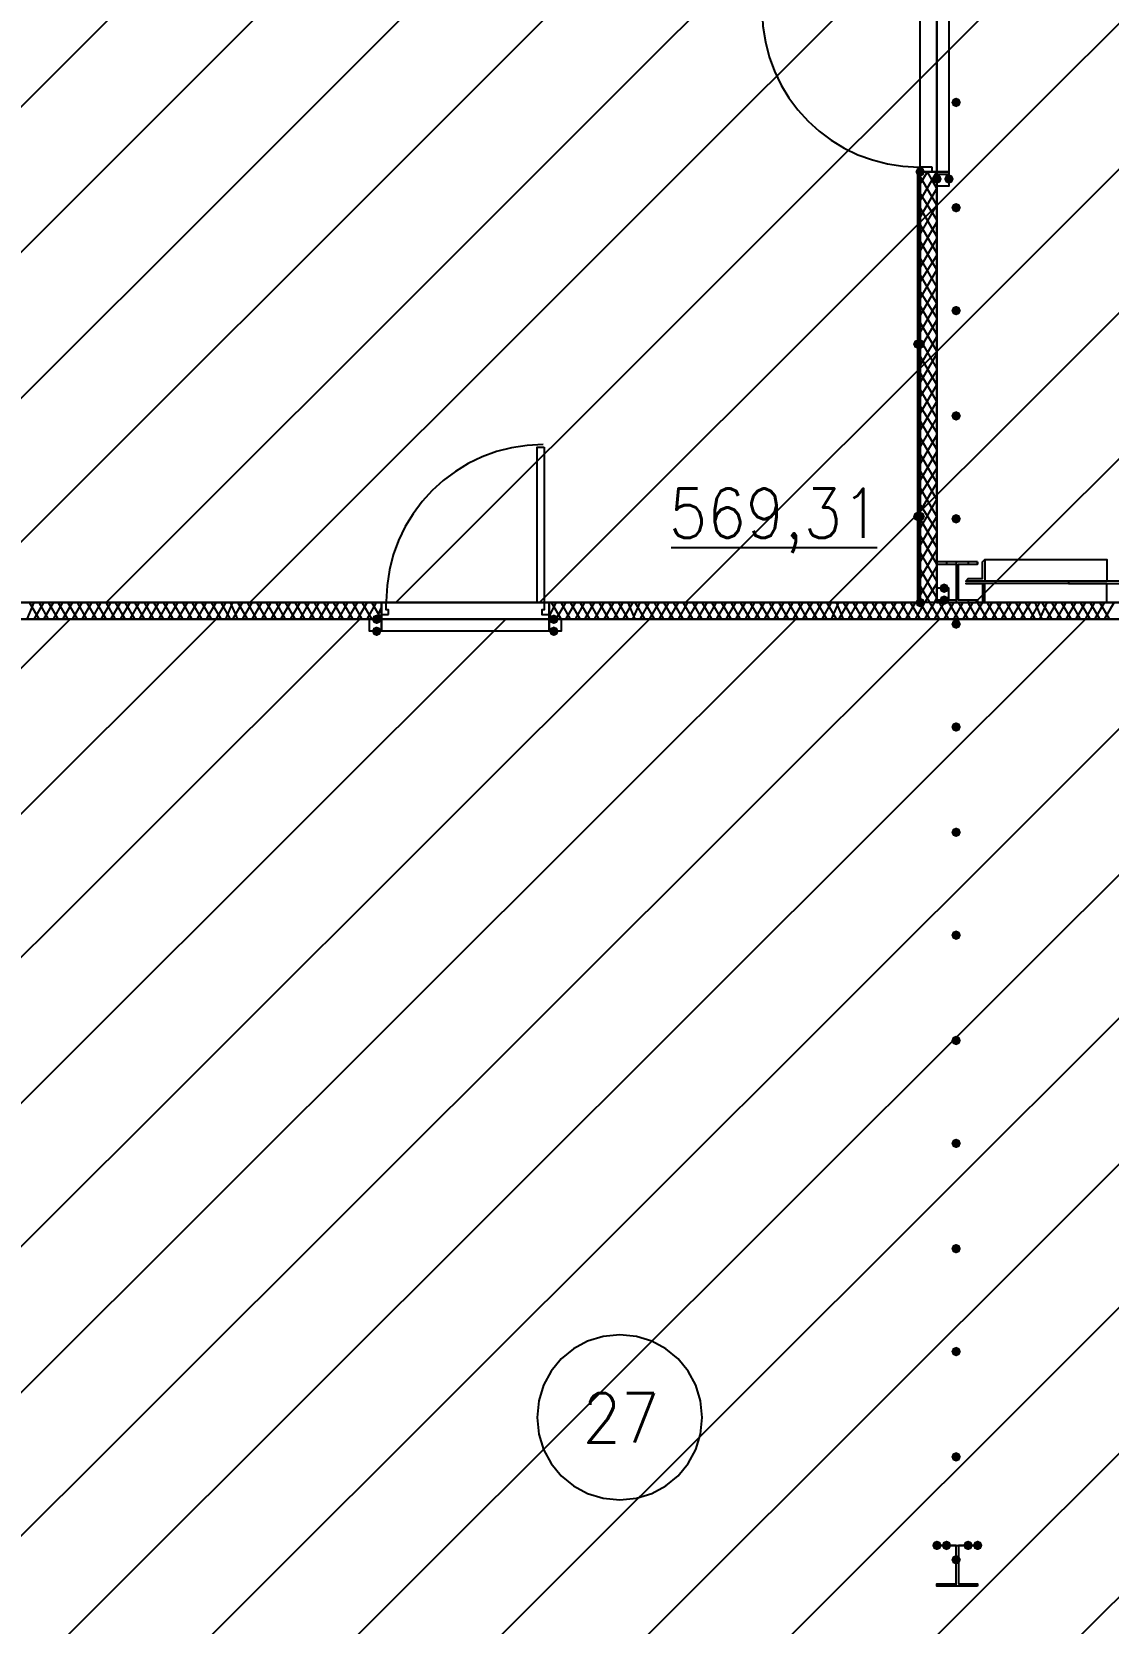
# Model space of a CAD drawing. Header units: millimetres. Extents: x 0 to 420, y 0 to 297.
# Drawn here: x 364.62 to 383.65, y 136.67 to 164.82 of the extents above; entities that cross this region are included whole.
import ezdxf

# ---------------------------------------------------------------- set-up
doc = ezdxf.new("R2010")
doc.units = ezdxf.units.MM
doc.layers.get('0').update_dxf_attribs({"linetype": 'CONTINUOUS'})
doc.styles.get("Standard").update_dxf_attribs({"font": 'STANDARD'})

msp = doc.modelspace()

# ---------------------------------------------------------------- hatches: boundary and pattern name
at = {"true_color": 0x000007}
for points in [[(381.042333, 163.576), (381.017462, 163.516204), (380.957667, 163.491333), (380.897871, 163.516204), (380.873, 163.576), (380.897871, 163.635796), (380.957667, 163.660667), (381.017462, 163.635796)], [(380.703667, 162.221333), (380.678796, 162.161537), (380.619, 162.136667), (380.559204, 162.161537), (380.534333, 162.221333), (380.559204, 162.281129), (380.619, 162.306), (380.678796, 162.281129)], [(380.915333, 162.221333), (380.890463, 162.161537), (380.830667, 162.136667), (380.770871, 162.161537), (380.746, 162.221333), (380.770871, 162.281129), (380.830667, 162.306), (380.890462, 162.281129)], [(381.042333, 161.713333), (381.017462, 161.653537), (380.957667, 161.628667), (380.897871, 161.653537), (380.873, 161.713333), (380.897871, 161.773129), (380.957667, 161.798), (381.017462, 161.773129)], [(381.042333, 159.893), (381.017462, 159.833204), (380.957667, 159.808333), (380.897871, 159.833204), (380.873, 159.893), (380.897871, 159.952796), (380.957667, 159.977667), (381.017462, 159.952796)], [(381.042333, 158.030333), (381.017462, 157.970537), (380.957667, 157.945667), (380.897871, 157.970537), (380.873, 158.030333), (380.897871, 158.090129), (380.957667, 158.115), (381.017462, 158.090129)], [(381.042333, 156.21), (381.017462, 156.150204), (380.957667, 156.125333), (380.897871, 156.150204), (380.873, 156.21), (380.897871, 156.269796), (380.957667, 156.294667), (381.017462, 156.269796)], [(380.830667, 154.982333), (380.805796, 154.922537), (380.746, 154.897667), (380.686204, 154.922537), (380.661333, 154.982333), (380.686204, 155.042129), (380.746, 155.067), (380.805796, 155.042129)], [(380.830667, 154.770667), (380.805796, 154.710871), (380.746, 154.686), (380.686204, 154.710871), (380.661333, 154.770667), (380.686204, 154.830462), (380.746, 154.855333), (380.805796, 154.830463)], [(380.407333, 154.728333), (380.382462, 154.668537), (380.322667, 154.643667), (380.262871, 154.668537), (380.238, 154.728333), (380.262871, 154.788129), (380.322667, 154.813), (380.382462, 154.788129)], [(370.797667, 154.432), (370.772796, 154.372204), (370.713, 154.347333), (370.653204, 154.372204), (370.628333, 154.432), (370.653204, 154.491796), (370.713, 154.516667), (370.772796, 154.491796)], [(370.797667, 154.220333), (370.772796, 154.160537), (370.713, 154.135667), (370.653204, 154.160537), (370.628333, 154.220333), (370.653204, 154.280129), (370.713, 154.305), (370.772796, 154.280129)], [(373.930333, 154.432), (373.905463, 154.372204), (373.845667, 154.347333), (373.785871, 154.372204), (373.761, 154.432), (373.785871, 154.491796), (373.845667, 154.516667), (373.905462, 154.491796)], [(373.930333, 154.220333), (373.905463, 154.160537), (373.845667, 154.135667), (373.785871, 154.160537), (373.761, 154.220333), (373.785871, 154.280129), (373.845667, 154.305), (373.905462, 154.280129)], [(381.042333, 154.347333), (381.017462, 154.287537), (380.957667, 154.262667), (380.897871, 154.287537), (380.873, 154.347333), (380.897871, 154.407129), (380.957667, 154.432), (381.017462, 154.407129)], [(381.042333, 152.527), (381.017462, 152.467204), (380.957667, 152.442333), (380.897871, 152.467204), (380.873, 152.527), (380.897871, 152.586796), (380.957667, 152.611667), (381.017462, 152.586796)], [(381.042333, 150.664333), (381.017462, 150.604537), (380.957667, 150.579667), (380.897871, 150.604537), (380.873, 150.664333), (380.897871, 150.724129), (380.957667, 150.749), (381.017462, 150.724129)], [(381.042333, 148.844), (381.017462, 148.784204), (380.957667, 148.759333), (380.897871, 148.784204), (380.873, 148.844), (380.897871, 148.903796), (380.957667, 148.928667), (381.017462, 148.903796)], [(381.042333, 146.981333), (381.017462, 146.921537), (380.957667, 146.896667), (380.897871, 146.921537), (380.873, 146.981333), (380.897871, 147.041129), (380.957667, 147.066), (381.017462, 147.041129)], [(381.042333, 145.161), (381.017462, 145.101204), (380.957667, 145.076333), (380.897871, 145.101204), (380.873, 145.161), (380.897871, 145.220796), (380.957667, 145.245667), (381.017462, 145.220796)], [(381.042333, 143.298333), (381.017462, 143.238537), (380.957667, 143.213667), (380.897871, 143.238537), (380.873, 143.298333), (380.897871, 143.358129), (380.957667, 143.383), (381.017462, 143.358129)], [(381.042333, 141.478), (381.017462, 141.418204), (380.957667, 141.393333), (380.897871, 141.418204), (380.873, 141.478), (380.897871, 141.537796), (380.957667, 141.562667), (381.017462, 141.537796)], [(381.042333, 139.615333), (381.017462, 139.555537), (380.957667, 139.530667), (380.897871, 139.555537), (380.873, 139.615333), (380.897871, 139.675129), (380.957667, 139.7), (381.017462, 139.675129)], [(380.703667, 138.049), (380.678796, 137.989204), (380.619, 137.964333), (380.559204, 137.989204), (380.534333, 138.049), (380.559204, 138.108796), (380.619, 138.133667), (380.678796, 138.108796)], [(380.873, 138.049), (380.848129, 137.989204), (380.788333, 137.964333), (380.728538, 137.989204), (380.703667, 138.049), (380.728537, 138.108796), (380.788333, 138.133667), (380.848129, 138.108796)], [(381.254, 138.049), (381.229129, 137.989204), (381.169333, 137.964333), (381.109537, 137.989204), (381.084667, 138.049), (381.109537, 138.108796), (381.169333, 138.133667), (381.229129, 138.108796)], [(381.423333, 138.049), (381.398462, 137.989204), (381.338667, 137.964333), (381.278871, 137.989204), (381.254, 138.049), (381.278871, 138.108796), (381.338667, 138.133667), (381.398462, 138.108796)], [(381.042333, 137.795), (381.017462, 137.735204), (380.957667, 137.710333), (380.897871, 137.735204), (380.873, 137.795), (380.897871, 137.854796), (380.957667, 137.879667), (381.017462, 137.854796)]]:
    msp.add_hatch(color=0, dxfattribs=at).paths.add_polyline_path(points, flags=0)
at = {"true_color": 0x0000fe}
for points in [[(380.407333, 162.348333), (380.382462, 162.288537), (380.322667, 162.263667), (380.262871, 162.288537), (380.238, 162.348333), (380.262871, 162.408129), (380.322667, 162.433), (380.382462, 162.408129)], [(380.407333, 162.348333), (380.382462, 162.288537), (380.322667, 162.263667), (380.262871, 162.288537), (380.238, 162.348333), (380.262871, 162.408129), (380.322667, 162.433), (380.382462, 162.408129)], [(380.365, 159.300333), (380.340129, 159.240537), (380.280333, 159.215667), (380.220537, 159.240537), (380.195667, 159.300333), (380.220537, 159.360129), (380.280333, 159.385), (380.340129, 159.360129)], [(380.407333, 159.300333), (380.382462, 159.240537), (380.322667, 159.215667), (380.262871, 159.240537), (380.238, 159.300333), (380.262871, 159.360129), (380.322667, 159.385), (380.382462, 159.360129)], [(380.365, 156.252333), (380.340129, 156.192537), (380.280333, 156.167667), (380.220537, 156.192537), (380.195667, 156.252333), (380.220537, 156.312129), (380.280333, 156.337), (380.340129, 156.312129)], [(380.407333, 156.252333), (380.382462, 156.192537), (380.322667, 156.167667), (380.262871, 156.192537), (380.238, 156.252333), (380.262871, 156.312129), (380.322667, 156.337), (380.382462, 156.312129)]]:
    msp.add_hatch(color=0, dxfattribs=at).paths.add_polyline_path(points, flags=0)
at = {"true_color": 0x000007}
h = msp.add_hatch(color=0, dxfattribs=at)
h.paths.add_polyline_path([(380.322667, 162.348333), (380.280333, 162.348333), (380.322667, 154.770667)], flags=0)
h.paths.add_polyline_path([(380.280333, 162.348333), (380.322667, 154.770667), (380.280333, 154.770667)], flags=0)

# ---------------------------------------------------------------- linework, layer by layer
at = {"color": 0, "true_color": 0x000006}
msp.add_lwpolyline([(242.527667, 236.600999), (258.572001, 236.600999), (258.572001, 201.845333), (392.938, 201.845333), (392.938, 154.728333), (258.572001, 154.728333), (258.572001, 119.972666), (242.485334, 119.972666), (242.485334, 154.770666), (108.161668, 154.770666), (108.161668, 201.802999), (242.189001, 201.802999), (242.527667, 201.802999)], close=True, dxfattribs=at)
at = {"color": 0, "true_color": 0x000008}
msp.add_lwpolyline([(380.322667, 154.728333), (380.322667, 201.845333), (258.868333, 201.845333), (258.868333, 154.728333)], close=True, dxfattribs=at)
at = {"color": 0, "true_color": 0x000006}
for points in [[(355.642334, 154.728333), (392.938, 191.981666)], [(358.224667, 154.728333), (392.938, 189.441666)], [(360.807, 154.728333), (392.938, 186.859333)], [(363.347, 154.728333), (392.938, 184.319333)], [(365.929334, 154.728333), (392.938, 181.736999)], [(368.469334, 154.728333), (392.938, 179.196999)], [(371.051667, 154.728333), (392.938, 176.614666)], [(373.591667, 154.728333), (392.938, 174.074666)], [(376.174, 154.728333), (392.938, 171.492333)], [(378.714, 154.728333), (392.938, 168.952333)], [(381.296333, 154.728333), (392.938, 166.369999)]]:
    msp.add_lwpolyline(points, dxfattribs=at)
at = {"color": 0, "true_color": 0x000098}
msp.add_lwpolyline([(392.938, 154.728333), (392.938, 178.138667), (380.619, 178.138667), (380.619, 154.728333)], close=True, dxfattribs=at)
at = {"color": 0, "true_color": 0x000007}
for points in [[(380.619, 163.787667), (380.619, 165.269333), (380.746, 165.269333)], [(380.746, 165.269333), (380.830667, 165.269333), (380.830667, 163.787667)], [(377.528667, 165.205833), (377.542982, 164.922325), (377.585, 164.647006), (377.653326, 164.381272), (377.746568, 164.126515), (377.86333, 163.88413), (378.002219, 163.655509), (378.161842, 163.442048), (378.340805, 163.245139), (378.537714, 163.066176), (378.751176, 162.906552), (378.979796, 162.767663), (379.222182, 162.650901), (379.476939, 162.55766), (379.742673, 162.489334), (380.017991, 162.447316), (380.3015, 162.433)], [(380.746, 162.348333), (380.619, 162.348333), (380.619, 163.787667)], [(380.830667, 163.787667), (380.830667, 162.348333), (380.746, 162.348333)], [(380.322667, 154.770667), (380.322667, 162.348333), (380.322667, 154.770667), (380.280333, 162.348333)], [(380.322667, 162.136667), (380.449667, 162.348333)], [(380.322667, 161.840333), (380.619, 162.348333)], [(380.322667, 162.348333), (380.534333, 162.348333), (380.619, 162.348333)], [(380.619, 162.348333), (380.534333, 162.348333), (380.322667, 162.348333), (380.534333, 162.348333)], [(380.322667, 162.348333), (380.322667, 154.728333)], [(380.619, 161.755667), (380.322667, 162.263667)], [(380.619, 162.052), (380.449667, 162.348333)], [(380.619, 154.728333), (380.619, 162.348333)], [(380.322667, 161.544), (380.619, 162.052)], [(380.619, 161.501667), (380.322667, 161.967333)], [(380.322667, 161.247667), (380.619, 161.755667)], [(380.619, 161.205333), (380.322667, 161.713333)], [(380.322667, 160.951333), (380.619, 161.459333)], [(380.619, 160.909), (380.322667, 161.417)], [(380.322667, 160.655), (380.619, 161.163)], [(380.619, 160.612667), (380.322667, 161.120667)], [(380.322667, 160.401), (380.619, 160.866667)], [(380.619, 160.316333), (380.322667, 160.824333)], [(380.322667, 160.104667), (380.619, 160.612667)], [(380.619, 160.02), (380.322667, 160.528)], [(380.322667, 159.808333), (380.619, 160.316333)], [(380.619, 159.766), (380.322667, 160.231667)], [(380.322667, 159.512), (380.619, 160.02)], [(380.619, 159.469667), (380.322667, 159.977667)], [(380.322667, 159.215667), (380.619, 159.723667)], [(380.619, 159.173333), (380.322667, 159.681333)], [(380.322667, 158.919333), (380.619, 159.427333)], [(380.619, 158.877), (380.322667, 159.385)], [(380.322667, 158.623), (380.619, 159.131)], [(380.619, 158.580667), (380.322667, 159.088667)], [(380.322667, 158.369), (380.619, 158.834667)], [(380.619, 158.284333), (380.322667, 158.792333)], [(380.322667, 158.072667), (380.619, 158.580667)], [(380.619, 157.988), (380.322667, 158.496)], [(380.322667, 157.776333), (380.619, 158.284333)], [(380.619, 157.734), (380.322667, 158.199667)], [(380.322667, 157.48), (380.619, 157.988)], [(380.619, 157.437667), (380.322667, 157.945667)], [(380.322667, 157.183667), (380.619, 157.691667)], [(373.655167, 157.522333), (373.371658, 157.508018), (373.09634, 157.466), (372.830605, 157.397674), (372.575849, 157.304432), (372.333463, 157.18767), (372.104843, 157.048781), (371.891381, 156.889158), (371.694472, 156.710195), (371.515509, 156.513286), (371.355886, 156.299824), (371.216996, 156.071204), (371.100234, 155.828818), (371.006993, 155.574061), (370.938667, 155.308327), (370.896649, 155.033009), (370.882333, 154.7495)], [(380.619, 157.141333), (380.322667, 157.649333)], [(380.322667, 156.887333), (380.619, 157.395333)], [(380.619, 156.845), (380.322667, 157.353)], [(380.322667, 156.633333), (380.619, 157.099)], [(380.619, 156.548667), (380.322667, 157.056667)], [(380.322667, 156.337), (380.619, 156.845)], [(380.619, 156.252333), (380.322667, 156.760333)], [(380.322667, 156.040667), (380.619, 156.548667)], [(380.619, 155.998333), (380.322667, 156.464)], [(380.322667, 155.744333), (380.619, 156.252333)], [(380.619, 155.702), (380.322667, 156.21)], [(375.92, 155.702), (379.560667, 155.702)], [(380.322667, 155.448), (380.619, 155.956)], [(380.619, 155.405667), (380.322667, 155.913667)], [(380.322667, 155.151667), (380.619, 155.659667)], [(380.619, 155.109333), (380.322667, 155.617333)], [(380.619, 155.448), (380.619, 155.405667)], [(380.788333, 155.448), (380.788333, 155.405667)], [(380.957667, 155.448), (380.957667, 154.728333)], [(381.465667, 155.490333), (383.624667, 155.490333), (383.624667, 155.109333), (381.465667, 155.109333), (381.127, 155.109333), (381.169333, 155.151667), (381.381, 155.151667), (381.423333, 155.151667), (381.423333, 155.448), (381.465667, 155.490333), (381.465667, 155.109333)], [(381.169333, 155.448), (381.169333, 155.405667)], [(381.338667, 155.448), (381.338667, 155.405667)], [(380.322667, 154.855333), (380.619, 155.363333)], [(380.619, 154.813), (380.322667, 155.321)], [(380.492, 154.728333), (380.322667, 155.024667)], [(380.407333, 154.728333), (380.619, 155.067)], [(381.465667, 154.728333), (383.624667, 154.728333), (383.624667, 155.067), (381.465667, 155.067), (381.127, 155.067), (381.169333, 155.067), (381.381, 155.067), (381.423333, 155.067), (381.423333, 155.024667), (381.423333, 154.728333), (381.465667, 154.728333), (381.465667, 155.067)], [(370.797667, 154.728333), (356.362, 154.728333)], [(364.532333, 154.432), (364.659333, 154.728333)], [(364.744, 154.432), (364.574667, 154.728333)], [(364.659333, 154.432), (364.828667, 154.728333)], [(364.913333, 154.432), (364.744, 154.728333)], [(364.828667, 154.432), (364.998, 154.728333)], [(365.082667, 154.432), (364.913333, 154.728333)], [(364.998, 154.432), (365.167333, 154.728333)], [(365.252, 154.432), (365.082667, 154.728333)], [(365.167333, 154.432), (365.336667, 154.728333)], [(365.421333, 154.432), (365.252, 154.728333)], [(365.336667, 154.432), (365.506, 154.728333)], [(365.590667, 154.432), (365.421333, 154.728333)], [(365.506, 154.432), (365.675333, 154.728333)], [(365.76, 154.432), (365.590667, 154.728333)], [(365.675333, 154.432), (365.844667, 154.728333)], [(365.929333, 154.432), (365.76, 154.728333)], [(365.844667, 154.432), (366.014, 154.728333)], [(366.098667, 154.432), (365.929333, 154.728333)], [(366.014, 154.432), (366.183333, 154.728333)], [(366.268, 154.432), (366.098667, 154.728333)], [(366.183333, 154.432), (366.352667, 154.728333)], [(366.437333, 154.432), (366.268, 154.728333)], [(366.352667, 154.432), (366.522, 154.728333)], [(366.606667, 154.432), (366.437333, 154.728333)], [(366.522, 154.432), (366.691333, 154.728333)], [(366.776, 154.432), (366.606667, 154.728333)], [(366.691333, 154.432), (366.860667, 154.728333)], [(366.945333, 154.432), (366.776, 154.728333)], [(366.860667, 154.432), (367.03, 154.728333)], [(367.114667, 154.432), (366.945333, 154.728333)], [(367.03, 154.432), (367.199333, 154.728333)], [(367.284, 154.432), (367.114667, 154.728333)], [(367.199333, 154.432), (367.368667, 154.728333)], [(367.453333, 154.432), (367.284, 154.728333)], [(367.368667, 154.432), (367.538, 154.728333)], [(367.622667, 154.432), (367.453333, 154.728333)], [(367.538, 154.432), (367.707333, 154.728333)], [(367.792, 154.432), (367.622667, 154.728333)], [(367.707333, 154.432), (367.876667, 154.728333)], [(367.961333, 154.432), (367.792, 154.728333)], [(367.876667, 154.432), (368.046, 154.728333)], [(368.130667, 154.432), (367.961333, 154.728333)], [(368.046, 154.432), (368.173, 154.728333)], [(368.257667, 154.432), (368.130667, 154.728333)], [(368.173, 154.432), (368.342333, 154.728333)], [(368.427, 154.432), (368.257667, 154.728333)], [(368.342333, 154.432), (368.511667, 154.728333)], [(368.596333, 154.432), (368.427, 154.728333)], [(368.511667, 154.432), (368.681, 154.728333)], [(368.765667, 154.432), (368.596333, 154.728333)], [(368.681, 154.432), (368.850333, 154.728333)], [(368.935, 154.432), (368.765667, 154.728333)], [(368.850333, 154.432), (369.019667, 154.728333)], [(369.104333, 154.432), (368.935, 154.728333)], [(369.019667, 154.432), (369.189, 154.728333)], [(369.273667, 154.432), (369.104333, 154.728333)], [(369.189, 154.432), (369.358333, 154.728333)], [(369.443, 154.432), (369.273667, 154.728333)], [(369.358333, 154.432), (369.527667, 154.728333)], [(369.612333, 154.432), (369.443, 154.728333)], [(369.527667, 154.432), (369.697, 154.728333)], [(369.781667, 154.432), (369.612333, 154.728333)], [(369.697, 154.432), (369.866333, 154.728333)], [(369.951, 154.432), (369.781667, 154.728333)], [(369.866333, 154.432), (370.035667, 154.728333)], [(370.120333, 154.432), (369.951, 154.728333)], [(370.035667, 154.432), (370.205, 154.728333)], [(370.289667, 154.432), (370.120333, 154.728333)], [(370.205, 154.432), (370.374333, 154.728333)], [(370.459, 154.432), (370.289667, 154.728333)], [(370.374333, 154.432), (370.543667, 154.728333)], [(370.628333, 154.432), (370.459, 154.728333)], [(370.543667, 154.432), (370.713, 154.728333)], [(370.797667, 154.432), (370.628333, 154.728333)], [(370.713, 154.432), (370.797667, 154.643667)], [(370.797667, 154.686), (370.797667, 154.728333)], [(370.797667, 154.728333), (370.797667, 154.516667), (370.797667, 154.432)], [(370.797667, 154.432), (370.797667, 154.516667), (370.797667, 154.728333), (370.797667, 154.516667)], [(373.761, 154.474333), (373.888, 154.728333)], [(373.761, 154.728333), (373.761, 154.516667), (373.761, 154.432)], [(373.761, 154.432), (373.761, 154.516667), (373.761, 154.728333), (373.761, 154.516667)], [(380.322667, 154.728333), (373.761, 154.728333)], [(373.803333, 154.432), (373.761, 154.559)], [(373.972667, 154.432), (373.803333, 154.728333)], [(373.888, 154.432), (374.057333, 154.728333)], [(374.142, 154.432), (373.972667, 154.728333)], [(374.057333, 154.432), (374.226667, 154.728333)], [(374.311333, 154.432), (374.142, 154.728333)], [(374.226667, 154.432), (374.396, 154.728333)], [(374.480667, 154.432), (374.311333, 154.728333)], [(374.396, 154.432), (374.565333, 154.728333)], [(374.65, 154.432), (374.480667, 154.728333)], [(374.565333, 154.432), (374.734667, 154.728333)], [(374.819333, 154.432), (374.65, 154.728333)], [(374.734667, 154.432), (374.904, 154.728333)], [(374.988667, 154.432), (374.819333, 154.728333)], [(374.904, 154.432), (375.073333, 154.728333)], [(375.158, 154.432), (374.988667, 154.728333)], [(375.073333, 154.432), (375.242667, 154.728333)], [(375.285, 154.432), (375.158, 154.728333)], [(375.242667, 154.432), (375.369667, 154.728333)], [(375.454333, 154.432), (375.285, 154.728333)], [(375.369667, 154.432), (375.539, 154.728333)], [(375.623667, 154.432), (375.454333, 154.728333)], [(375.539, 154.432), (375.708333, 154.728333)], [(375.793, 154.432), (375.623667, 154.728333)], [(375.708333, 154.432), (375.877667, 154.728333)], [(375.962333, 154.432), (375.793, 154.728333)], [(375.877667, 154.432), (376.047, 154.728333)], [(376.131667, 154.432), (375.962333, 154.728333)], [(376.047, 154.432), (376.216333, 154.728333)], [(376.301, 154.432), (376.131667, 154.728333)], [(376.216333, 154.432), (376.385667, 154.728333)], [(376.470333, 154.432), (376.301, 154.728333)], [(376.385667, 154.432), (376.555, 154.728333)], [(376.639667, 154.432), (376.470333, 154.728333)], [(376.555, 154.432), (376.724333, 154.728333)], [(376.809, 154.432), (376.639667, 154.728333)], [(376.724333, 154.432), (376.893667, 154.728333)], [(376.978333, 154.432), (376.809, 154.728333)], [(376.893667, 154.432), (377.063, 154.728333)], [(377.147667, 154.432), (376.978333, 154.728333)], [(377.063, 154.432), (377.232333, 154.728333)], [(377.317, 154.432), (377.147667, 154.728333)], [(377.232333, 154.432), (377.401667, 154.728333)], [(377.486333, 154.432), (377.317, 154.728333)], [(377.401667, 154.432), (377.571, 154.728333)], [(377.655667, 154.432), (377.486333, 154.728333)], [(377.571, 154.432), (377.740333, 154.728333)], [(377.825, 154.432), (377.655667, 154.728333)], [(377.740333, 154.432), (377.909667, 154.728333)], [(377.994333, 154.432), (377.825, 154.728333)], [(377.909667, 154.432), (378.079, 154.728333)], [(378.163667, 154.432), (377.994333, 154.728333)], [(378.079, 154.432), (378.248333, 154.728333)], [(378.333, 154.432), (378.163667, 154.728333)], [(378.248333, 154.432), (378.417667, 154.728333)], [(378.502333, 154.432), (378.333, 154.728333)], [(378.417667, 154.432), (378.587, 154.728333)], [(378.671667, 154.432), (378.502333, 154.728333)], [(378.587, 154.432), (378.756333, 154.728333)], [(378.841, 154.432), (378.671667, 154.728333)], [(378.756333, 154.432), (378.883333, 154.728333)], [(378.968, 154.432), (378.841, 154.728333)], [(378.883333, 154.432), (379.052667, 154.728333)], [(379.137333, 154.432), (378.968, 154.728333)], [(379.052667, 154.432), (379.222, 154.728333)], [(379.306667, 154.432), (379.137333, 154.728333)], [(379.222, 154.432), (379.391333, 154.728333)], [(379.476, 154.432), (379.306667, 154.728333)], [(379.391333, 154.432), (379.560667, 154.728333)], [(379.645333, 154.432), (379.476, 154.728333)], [(379.560667, 154.432), (379.73, 154.728333)], [(379.814667, 154.432), (379.645333, 154.728333)], [(379.73, 154.432), (379.899333, 154.728333)], [(379.984, 154.432), (379.814667, 154.728333)], [(379.899333, 154.432), (380.068667, 154.728333)], [(380.153333, 154.432), (379.984, 154.728333)], [(380.068667, 154.432), (380.238, 154.728333)], [(380.322667, 154.432), (380.153333, 154.728333)], [(380.238, 154.432), (380.407333, 154.728333)], [(380.492, 154.432), (380.322667, 154.728333)], [(380.407333, 154.432), (380.576667, 154.728333)], [(380.661333, 154.432), (380.492, 154.728333)], [(380.576667, 154.728333), (380.619, 154.813)], [(380.576667, 154.432), (380.746, 154.728333)], [(380.619, 154.770667), (380.619, 154.728333)], [(392.938, 154.728333), (380.619, 154.728333)], [(380.830667, 154.432), (380.661333, 154.728333)], [(380.746, 154.432), (380.915333, 154.728333)], [(380.788333, 154.770667), (380.788333, 154.728333)], [(381, 154.432), (380.830667, 154.728333)], [(380.915333, 154.432), (381.084667, 154.728333)], [(381.169333, 154.432), (381, 154.728333)], [(381.084667, 154.432), (381.254, 154.728333)], [(381.169333, 154.770667), (381.169333, 154.728333)], [(381.338667, 154.432), (381.169333, 154.728333)], [(381.254, 154.432), (381.423333, 154.728333)], [(381.338667, 154.770667), (381.338667, 154.728333)], [(381.508, 154.432), (381.338667, 154.728333)], [(381.423333, 154.432), (381.592667, 154.728333)], [(381.677333, 154.432), (381.508, 154.728333)], [(381.592667, 154.432), (381.762, 154.728333)], [(381.846667, 154.432), (381.677333, 154.728333)], [(381.762, 154.432), (381.931333, 154.728333)], [(382.016, 154.432), (381.846667, 154.728333)], [(381.931333, 154.432), (382.100667, 154.728333)], [(382.185333, 154.432), (382.016, 154.728333)], [(382.100667, 154.432), (382.27, 154.728333)], [(382.354667, 154.432), (382.185333, 154.728333)], [(382.27, 154.432), (382.439333, 154.728333)], [(382.481667, 154.432), (382.354667, 154.728333)], [(382.439333, 154.432), (382.566333, 154.728333)], [(382.651, 154.432), (382.481667, 154.728333)], [(382.566333, 154.432), (382.735667, 154.728333)], [(382.820333, 154.432), (382.651, 154.728333)], [(382.735667, 154.432), (382.905, 154.728333)], [(382.989667, 154.432), (382.820333, 154.728333)], [(382.905, 154.432), (383.074333, 154.728333)], [(383.159, 154.432), (382.989667, 154.728333)], [(383.074333, 154.432), (383.243667, 154.728333)], [(383.328333, 154.432), (383.159, 154.728333)], [(383.243667, 154.432), (383.413, 154.728333)], [(383.497667, 154.432), (383.328333, 154.728333)], [(383.413, 154.432), (383.582333, 154.728333)], [(383.667, 154.432), (383.497667, 154.728333)], [(383.582333, 154.432), (383.751667, 154.728333)], [(363.728, 154.432), (370.797667, 154.432)], [(370.797667, 154.347333), (370.797667, 154.432), (372.279333, 154.432)], [(372.279333, 154.220333), (370.797667, 154.220333), (370.797667, 154.347333)], [(372.279333, 154.432), (373.761, 154.432), (373.761, 154.347333)], [(373.761, 154.347333), (373.761, 154.220333), (372.279333, 154.220333)], [(373.761, 154.432), (392.938, 154.432)], [(376.470333, 140.313833), (376.440661, 140.608177), (376.355561, 140.882329), (376.220905, 141.130416), (376.042566, 141.346566), (375.826416, 141.524905), (375.578329, 141.659561), (375.304177, 141.744661), (375.009833, 141.774333), (374.71549, 141.744661), (374.441338, 141.659561), (374.193251, 141.524905), (373.977101, 141.346566), (373.798762, 141.130416), (373.664106, 140.882329), (373.579005, 140.608177), (373.549333, 140.313833)], [(373.549333, 140.313833), (373.579005, 140.01949), (373.664106, 139.745338), (373.798762, 139.497251), (373.977101, 139.281101), (374.193251, 139.102762), (374.441338, 138.968106), (374.71549, 138.883005), (375.009833, 138.853333), (375.304177, 138.883005), (375.578329, 138.968106), (375.826416, 139.102762), (376.042566, 139.281101), (376.220905, 139.497251), (376.355561, 139.745338), (376.440661, 140.01949), (376.470333, 140.313833)], [(380.957667, 137.329333), (380.957667, 138.049)], [(380.619, 137.329333), (380.619, 137.371667)], [(380.788333, 137.329333), (380.788333, 137.371667)], [(381.169333, 137.329333), (381.169333, 137.371667)], [(381.338667, 137.329333), (381.338667, 137.371667)]]:
    msp.add_lwpolyline(points, dxfattribs=at)
for points in [[(380.322667, 162.348333), (380.280333, 162.348333), (380.322667, 154.770667)], [(380.280333, 162.348333), (380.322667, 154.770667), (380.280333, 154.770667)], [(380.322667, 154.770667), (380.322667, 162.348333), (380.280333, 162.348333), (380.280333, 154.770667)], [(380.322667, 154.770667), (380.322667, 162.348333), (380.280333, 162.348333), (380.280333, 154.770667)], [(380.534333, 162.433), (380.449667, 162.433), (380.322667, 162.433), (380.322667, 162.348333), (380.534333, 162.348333)], [(380.619, 162.094333), (380.619, 162.306), (380.830667, 162.306), (380.830667, 162.094333), (380.619, 162.094333), (380.619, 162.348333), (380.830667, 162.348333), (380.830667, 162.094333)], [(373.676333, 157.48), (373.676333, 154.728333), (373.549333, 154.728333), (373.549333, 157.48)], [(381.338667, 155.448), (380.619, 155.448), (380.619, 155.405667), (380.957667, 155.405667), (380.957667, 154.770667), (380.619, 154.770667), (380.619, 154.728333), (381.338667, 154.728333), (381.338667, 154.770667), (381, 154.770667), (381, 155.405667), (381.338667, 155.405667)], [(380.830667, 154.982333), (380.619, 154.982333), (380.619, 154.770667), (380.830667, 154.770667), (380.830667, 154.982333), (380.619, 154.982333), (380.619, 154.770667), (380.830667, 154.770667)], [(382.947333, 155.067), (384.640667, 155.067), (384.640667, 155.109333), (382.947333, 155.109333)], [(370.924667, 154.516667), (370.924667, 154.601333), (370.882333, 154.601333), (370.882333, 154.728333), (370.797667, 154.728333), (370.797667, 154.516667)], [(373.761, 154.516667), (373.761, 154.728333), (373.676333, 154.728333), (373.676333, 154.601333), (373.634, 154.601333), (373.634, 154.516667)], [(370.586, 154.432), (370.797667, 154.432), (370.797667, 154.220333), (370.586, 154.220333), (370.586, 154.432), (370.797667, 154.432), (370.797667, 154.220333), (370.586, 154.220333)], [(373.761, 154.432), (373.972667, 154.432), (373.972667, 154.220333), (373.761, 154.220333), (373.761, 154.432), (373.972667, 154.432), (373.972667, 154.220333), (373.761, 154.220333)], [(381.338667, 137.329333), (380.619, 137.329333), (380.619, 137.371667), (380.957667, 137.371667), (380.957667, 138.049), (380.619, 138.049), (381.338667, 138.049), (381, 138.049), (381, 137.371667), (381.338667, 137.371667)]]:
    msp.add_lwpolyline(points, close=True, dxfattribs=at)
at = {"color": 0, "true_color": 0x000004}
for points in [[(330.792667, 119.972666), (365.294334, 154.431999)], [(333.375, 119.972666), (367.876667, 154.431999)], [(335.915, 119.972666), (370.416667, 154.431999)], [(338.497334, 119.972666), (372.999, 154.431999)], [(341.037334, 119.972666), (375.539, 154.431999)], [(343.619667, 119.972666), (378.121334, 154.431999)], [(346.159667, 119.972666), (380.661333, 154.431999)], [(348.742, 119.972666), (383.243667, 154.431999)], [(351.282, 119.972666), (385.783667, 154.431999)], [(353.864334, 119.972666), (388.366, 154.431999)], [(356.404334, 119.972666), (390.906, 154.431999)], [(358.986667, 119.972666), (392.938, 153.881666)], [(361.526667, 119.972666), (392.938, 151.341666)], [(364.109, 119.972666), (392.938, 148.759333)], [(366.649, 119.972666), (392.938, 146.219333)]]:
    msp.add_lwpolyline(points, dxfattribs=at)
at = {"color": 0, "true_color": 0x00002b}
msp.add_lwpolyline([(392.938, 154.432), (363.728, 154.432), (363.728, 119.972667), (392.938, 119.972667)], close=True, dxfattribs=at)

# ---------------------------------------------------------------- texts
at = {"color": 0, "true_color": 0x000007, "char_height": 0.872032, "attachment_point": 1}
for s, insert, width in [('569,31', (375.87766, 156.743362), 3.24589682), ('27', (374.353653, 140.741367), 1.06581688)]:
    msp.add_mtext(s, dxfattribs=dict(at, insert=insert, width=width))

doc.saveas('drawing.dxf')
